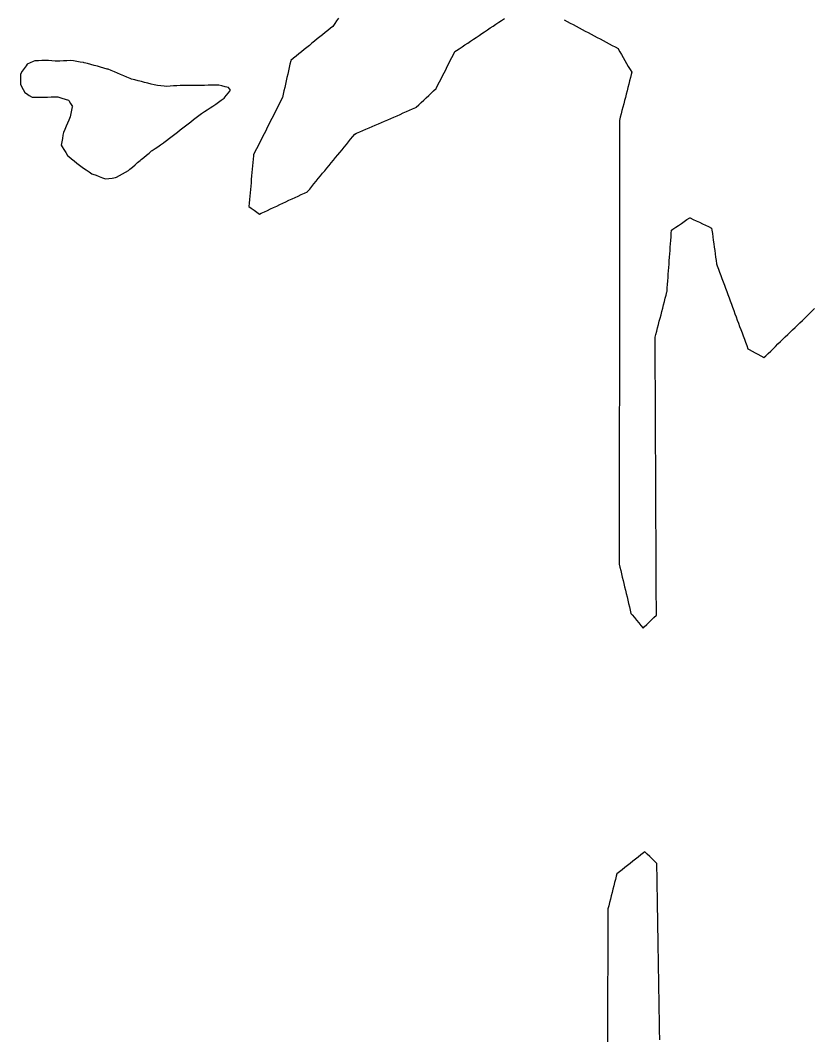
# Model space of a CAD drawing. Header units: millimetres. Extents: x 0 to 2762, y 6 to 2482.
# Drawn here: x 1188.2 to 1422, y 1838.9 to 2139.1 of the extents above; entities that cross this region are included whole.
import ezdxf

# ---------------------------------------------------------------- set-up
doc = ezdxf.new("R2010")
doc.units = ezdxf.units.MM
for name, color, linetype in [('ALL_ISLANDS', 7, 'Continuous'), ('OUTLINE_ISLAND_01', 7, 'Continuous'), ('OUTLINE_ISLAND_06', 7, 'Continuous')]:
    doc.layers.add(name, color=color, linetype=linetype)

msp = doc.modelspace()

# ---------------------------------------------------------------- linework, layer by layer
at = {"layer": 'ALL_ISLANDS'}
for points in [[(1282.0054, 2139.7942), (1281.4416, 2138.9682), (1280.8779, 2138.1423), (1280.3141, 2137.3164), (1279.6175, 2136.7534), (1278.8397, 2136.1248), (1278.062, 2135.4962), (1277.2842, 2134.8676), (1276.5065, 2134.2391), (1275.7287, 2133.6105), (1274.9509, 2132.9819), (1274.1732, 2132.3534), (1273.3954, 2131.7248), (1272.6177, 2131.0962), (1271.8399, 2130.4676), (1271.0622, 2129.8391), (1270.2844, 2129.2105), (1269.5067, 2128.5819), (1268.7289, 2127.9534), (1267.9512, 2127.3248), (1267.909, 2127.1388), (1267.6878, 2126.1635), (1267.4667, 2125.1883), (1267.2455, 2124.2131), (1267.0243, 2123.2378), (1266.8032, 2122.2626), (1266.582, 2121.2874), (1266.3608, 2120.3121), (1266.1397, 2119.3369), (1265.9185, 2118.3617), (1265.6973, 2117.3864), (1265.4761, 2116.4112), (1265.0298, 2115.5267), (1264.5793, 2114.6339), (1264.1288, 2113.7412), (1263.6783, 2112.8484), (1263.2278, 2111.9556), (1262.7773, 2111.0628), (1262.3268, 2110.1701), (1261.8762, 2109.2773), (1261.4257, 2108.3845), (1260.9752, 2107.4918), (1260.5247, 2106.599), (1260.0742, 2105.7062), (1259.6237, 2104.8134), (1259.1732, 2103.9207), (1258.7227, 2103.0279), (1258.2722, 2102.1351), (1257.8216, 2101.2424), (1257.3711, 2100.3496), (1256.9206, 2099.4568), (1256.9007, 2099.2321), (1256.8124, 2098.2361), (1256.7241, 2097.24), (1256.6358, 2096.2439), (1256.5475, 2095.2478), (1256.4592, 2094.2517), (1256.3709, 2093.2556), (1256.2826, 2092.2595), (1256.1943, 2091.2634), (1256.106, 2090.2673), (1256.0177, 2089.2712), (1255.9294, 2088.2751), (1255.8411, 2087.279), (1255.7528, 2086.2829), (1255.6645, 2085.2868), (1255.5762, 2084.2907), (1256.2788, 2083.7931), (1257.0948, 2083.215), (1257.9108, 2082.637), (1258.7268, 2082.0589), (1259.2285, 2082.2922), (1260.1353, 2082.7138), (1261.042, 2083.1355), (1261.9488, 2083.5571), (1262.8556, 2083.9787), (1263.7623, 2084.4003), (1264.6691, 2084.822), (1265.5759, 2085.2436), (1266.4826, 2085.6652), (1267.3894, 2086.0869), (1268.2962, 2086.5085), (1269.2029, 2086.9301), (1270.1097, 2087.3518), (1271.0165, 2087.7734), (1271.9232, 2088.195), (1272.83, 2088.6166), (1272.8526, 2088.6441), (1273.4885, 2089.4159), (1274.1244, 2090.1877), (1274.7602, 2090.9595), (1275.3961, 2091.7313), (1276.032, 2092.5031), (1276.6678, 2093.2749), (1277.3037, 2094.0467), (1277.9396, 2094.8185), (1278.5755, 2095.5903), (1279.2113, 2096.362), (1279.8472, 2097.1338), (1280.4831, 2097.9056), (1281.1189, 2098.6774), (1281.7548, 2099.4492), (1282.3907, 2100.221), (1283.0266, 2100.9928), (1283.6624, 2101.7646), (1284.2983, 2102.5364), (1284.9342, 2103.3082), (1285.57, 2104.08), (1286.2059, 2104.8518), (1286.8418, 2105.6236), (1287.3258, 2105.8341), (1288.2429, 2106.2328), (1289.16, 2106.6315), (1290.077, 2107.0303), (1290.9941, 2107.429), (1291.9112, 2107.8277), (1292.8282, 2108.2265), (1293.7453, 2108.6252), (1294.6624, 2109.0239), (1295.5794, 2109.4227), (1296.4965, 2109.8214), (1297.4136, 2110.2201), (1298.3306, 2110.6189), (1299.2477, 2111.0176), (1300.1648, 2111.4164), (1301.0818, 2111.8151), (1301.9989, 2112.2138), (1302.916, 2112.6126), (1303.833, 2113.0113), (1304.7501, 2113.41), (1304.9222, 2113.5718), (1305.6509, 2114.2566), (1306.3796, 2114.9414), (1307.1083, 2115.6263), (1307.837, 2116.3111), (1308.5656, 2116.996), (1309.2943, 2117.6808), (1310.023, 2118.3657), (1310.7517, 2119.0505), (1310.8461, 2119.2348), (1311.3021, 2120.1248), (1311.758, 2121.0149), (1312.2139, 2121.9049), (1312.6698, 2122.7949), (1313.1257, 2123.6849), (1313.5816, 2124.575), (1314.0375, 2125.465), (1314.4935, 2126.355), (1314.9494, 2127.245), (1315.4053, 2128.1351), (1315.8612, 2129.0251), (1316.3171, 2129.9151), (1316.7487, 2130.2029), (1317.5807, 2130.7576), (1318.4127, 2131.3124), (1319.2447, 2131.8672), (1320.0767, 2132.422), (1320.9087, 2132.9767), (1321.7407, 2133.5315), (1322.5727, 2134.0863), (1323.4047, 2134.6411), (1324.2367, 2135.1958), (1325.0687, 2135.7506), (1325.9007, 2136.3054), (1326.7327, 2136.8602), (1327.5647, 2137.4149), (1328.3967, 2137.9697), (1329.2287, 2138.5245), (1330.0607, 2139.0793), (1330.8927, 2139.634)], [(1348.5326, 2139.2584), (1349.4149, 2138.7878), (1350.2972, 2138.3172), (1351.1796, 2137.8466), (1352.0619, 2137.376), (1352.9443, 2136.9054), (1353.8266, 2136.4348), (1354.709, 2135.9642), (1355.5913, 2135.4936), (1356.4737, 2135.023), (1357.356, 2134.5524), (1358.2383, 2134.0818), (1359.1207, 2133.6112), (1360.003, 2133.1406), (1360.8854, 2132.67), (1361.7677, 2132.1994), (1362.6501, 2131.7288), (1363.5324, 2131.2581), (1364.4148, 2130.7875), (1364.4427, 2130.7386), (1364.9391, 2129.8705), (1365.4355, 2129.0024), (1365.9319, 2128.1343), (1366.4283, 2127.2662), (1366.9247, 2126.3981), (1367.4211, 2125.53), (1367.9175, 2124.6619), (1368.4139, 2123.7938), (1368.2633, 2123.201), (1368.0171, 2122.2318), (1367.7708, 2121.2626), (1367.5246, 2120.2934), (1367.2783, 2119.3242), (1367.0321, 2118.355), (1366.7858, 2117.3858), (1366.5396, 2116.4166), (1366.2933, 2115.4474), (1366.0471, 2114.4782), (1365.8008, 2113.509), (1365.5546, 2112.5397), (1365.3083, 2111.5705), (1365.0621, 2110.6013), (1364.8158, 2109.6321), (1364.8155, 2108.9259), (1364.8149, 2107.9259), (1364.8143, 2106.9259), (1364.8138, 2105.9259), (1364.8132, 2104.9259), (1364.8127, 2103.9259), (1364.8121, 2102.9259), (1364.8116, 2101.9259), (1364.811, 2100.9259), (1364.8105, 2099.9259), (1364.8099, 2098.9259), (1364.8094, 2097.9259), (1364.8088, 2096.9259), (1364.8083, 2095.9259), (1364.8077, 2094.9259), (1364.8072, 2093.9259), (1364.8066, 2092.9259), (1364.8061, 2091.9259), (1364.8055, 2090.9259), (1364.8049, 2089.9259), (1364.8044, 2088.9259), (1364.8038, 2087.9259), (1364.8033, 2086.9259), (1364.8027, 2085.9259), (1364.8022, 2084.9259), (1364.8016, 2083.9259), (1364.8011, 2082.9259), (1364.8005, 2081.9259), (1364.8, 2080.9259), (1364.7994, 2079.9259), (1364.7989, 2078.9259), (1364.7983, 2077.9259), (1364.7978, 2076.9259), (1364.7972, 2075.9259), (1364.7966, 2074.9259), (1364.7961, 2073.9259), (1364.7955, 2072.9259), (1364.795, 2071.9259), (1364.7944, 2070.9259), (1364.7939, 2069.9259), (1364.7933, 2068.9259), (1364.7928, 2067.9259), (1364.7922, 2066.9259), (1364.7917, 2065.9259), (1364.7911, 2064.9259), (1364.7906, 2063.9259), (1364.79, 2062.9259), (1364.7895, 2061.9259), (1364.7889, 2060.9259), (1364.7884, 2059.9259), (1364.7878, 2058.9259), (1364.7872, 2057.9259), (1364.7867, 2056.9259), (1364.7861, 2055.9259), (1364.7856, 2054.9259), (1364.785, 2053.9259), (1364.7845, 2052.9259), (1364.7839, 2051.9259), (1364.7834, 2050.9259), (1364.7828, 2049.9259), (1364.7823, 2048.9259), (1364.7817, 2047.9259), (1364.7812, 2046.9259), (1364.7806, 2045.9259), (1364.7801, 2044.9259), (1364.7795, 2043.9259), (1364.7789, 2042.9259), (1364.7784, 2041.9259), (1364.7778, 2040.9259), (1364.7773, 2039.9259), (1364.7767, 2038.9259), (1364.7762, 2037.9259), (1364.7756, 2036.9259), (1364.7751, 2035.9259), (1364.7745, 2034.9259), (1364.774, 2033.9259), (1364.7734, 2032.9259), (1364.7729, 2031.9259), (1364.7723, 2030.9259), (1364.7718, 2029.9259), (1364.7712, 2028.9259), (1364.7707, 2027.9259), (1364.7701, 2026.9259), (1364.7695, 2025.9259), (1364.769, 2024.9259), (1364.7684, 2023.9259), (1364.7679, 2022.9259), (1364.7673, 2021.9259), (1364.7668, 2020.9259), (1364.7662, 2019.9259), (1364.7657, 2018.9259), (1364.7651, 2017.9259), (1364.7646, 2016.9259), (1364.764, 2015.9259), (1364.7635, 2014.9259), (1364.7629, 2013.9259), (1364.7624, 2012.9259), (1364.7618, 2011.9259), (1364.7612, 2010.9259), (1364.7607, 2009.9259), (1364.7601, 2008.9259), (1364.7596, 2007.9259), (1364.759, 2006.9259), (1364.7585, 2005.9259), (1364.7579, 2004.9259), (1364.7574, 2003.9259), (1364.7568, 2002.9259), (1364.7563, 2001.9259), (1364.7557, 2000.9259), (1364.7552, 1999.9259), (1364.7546, 1998.9259), (1364.7541, 1997.9259), (1364.7535, 1996.9259), (1364.753, 1995.9259), (1364.7524, 1994.9259), (1364.7518, 1993.9259), (1364.7513, 1992.9259), (1364.7507, 1991.9259), (1364.7502, 1990.9259), (1364.7496, 1989.9259), (1364.7491, 1988.9259), (1364.7485, 1987.9259), (1364.748, 1986.9259), (1364.7474, 1985.9259), (1364.7469, 1984.9259), (1364.7463, 1983.9259), (1364.7458, 1982.9259), (1364.7452, 1981.9259), (1364.7447, 1980.9259), (1364.7441, 1979.9259), (1364.7435, 1978.9259), (1364.9535, 1978.0405), (1365.1843, 1977.0675), (1365.4151, 1976.0945), (1365.6459, 1975.1215), (1365.8767, 1974.1485), (1366.1074, 1973.1755), (1366.3382, 1972.2025), (1366.569, 1971.2295), (1366.7998, 1970.2565), (1367.0306, 1969.2835), (1367.2613, 1968.3105), (1367.4921, 1967.3375), (1367.7229, 1966.3645), (1367.9537, 1965.3915), (1368.1844, 1964.4185), (1368.5858, 1963.9378), (1369.2266, 1963.1701), (1369.8675, 1962.4025), (1370.5084, 1961.6349), (1371.1493, 1960.8672), (1371.7902, 1960.0996), (1372.1212, 1960.4238), (1372.8357, 1961.1234), (1373.5502, 1961.8231), (1374.2647, 1962.5227), (1374.9792, 1963.2223), (1375.6937, 1963.922), (1375.6901, 1964.7322), (1375.6856, 1965.7322), (1375.6811, 1966.7322), (1375.6766, 1967.7322), (1375.6721, 1968.7322), (1375.6676, 1969.7322), (1375.6631, 1970.7321), (1375.6586, 1971.7321), (1375.6541, 1972.7321), (1375.6496, 1973.7321), (1375.6452, 1974.7321), (1375.6407, 1975.7321), (1375.6362, 1976.7321), (1375.6317, 1977.7321), (1375.6272, 1978.7321), (1375.6227, 1979.7321), (1375.6182, 1980.732), (1375.6137, 1981.732), (1375.6092, 1982.732), (1375.6047, 1983.732), (1375.6002, 1984.732), (1375.5957, 1985.732), (1375.5912, 1986.732), (1375.5867, 1987.732), (1375.5822, 1988.732), (1375.5777, 1989.732), (1375.5732, 1990.7319), (1375.5687, 1991.7319), (1375.5642, 1992.7319), (1375.5598, 1993.7319), (1375.5553, 1994.7319), (1375.5508, 1995.7319), (1375.5463, 1996.7319), (1375.5418, 1997.7319), (1375.5373, 1998.7319), (1375.5328, 1999.7319), (1375.5283, 2000.7318), (1375.5238, 2001.7318), (1375.5193, 2002.7318), (1375.5148, 2003.7318), (1375.5103, 2004.7318), (1375.5058, 2005.7318), (1375.5013, 2006.7318), (1375.4968, 2007.7318), (1375.4923, 2008.7318), (1375.4878, 2009.7317), (1375.4833, 2010.7317), (1375.4788, 2011.7317), (1375.4744, 2012.7317), (1375.4699, 2013.7317), (1375.4654, 2014.7317), (1375.4609, 2015.7317), (1375.4564, 2016.7317), (1375.4519, 2017.7317), (1375.4474, 2018.7317), (1375.4429, 2019.7316), (1375.4384, 2020.7316), (1375.4339, 2021.7316), (1375.4294, 2022.7316), (1375.4249, 2023.7316), (1375.4204, 2024.7316), (1375.4159, 2025.7316), (1375.4114, 2026.7316), (1375.4069, 2027.7316), (1375.4024, 2028.7316), (1375.3979, 2029.7315), (1375.3934, 2030.7315), (1375.389, 2031.7315), (1375.3845, 2032.7315), (1375.38, 2033.7315), (1375.3755, 2034.7315), (1375.371, 2035.7315), (1375.3665, 2036.7315), (1375.362, 2037.7315), (1375.3575, 2038.7315), (1375.353, 2039.7314), (1375.3485, 2040.7314), (1375.344, 2041.7314), (1375.3395, 2042.7314), (1375.335, 2043.7314), (1375.3305, 2044.7314), (1375.326, 2045.7314), (1375.5461, 2046.5793), (1375.7974, 2047.5472), (1376.0486, 2048.5151), (1376.2999, 2049.483), (1376.5511, 2050.451), (1376.8024, 2051.4189), (1377.0536, 2052.3868), (1377.3049, 2053.3547), (1377.5561, 2054.3226), (1377.8074, 2055.2906), (1378.0586, 2056.2585), (1378.3099, 2057.2264), (1378.5611, 2058.1943), (1378.8124, 2059.1622), (1378.8251, 2059.3327), (1378.8992, 2060.3299), (1378.9734, 2061.3272), (1379.0476, 2062.3244), (1379.1218, 2063.3217), (1379.196, 2064.3189), (1379.2702, 2065.3161), (1379.3443, 2066.3134), (1379.4185, 2067.3106), (1379.4927, 2068.3079), (1379.5669, 2069.3051), (1379.6411, 2070.3024), (1379.7153, 2071.2996), (1379.7894, 2072.2969), (1379.8636, 2073.2941), (1379.9378, 2074.2913), (1380.012, 2075.2886), (1380.0862, 2076.2858), (1380.1604, 2077.2831), (1380.5826, 2077.5734), (1381.4067, 2078.1398), (1382.2308, 2078.7063), (1383.0549, 2079.2728), (1383.8789, 2079.8393), (1384.703, 2080.4058), (1385.5271, 2080.9723), (1385.6452, 2080.9163), (1386.549, 2080.4883), (1387.4528, 2080.0603), (1388.3565, 2079.6323), (1389.2603, 2079.2042), (1390.1641, 2078.7762), (1391.0678, 2078.3482), (1391.9716, 2077.9202), (1392.0596, 2077.2787), (1392.1954, 2076.288), (1392.3312, 2075.2972), (1392.467, 2074.3065), (1392.6028, 2073.3158), (1392.7387, 2072.325), (1392.8745, 2071.3343), (1393.0103, 2070.3436), (1393.1461, 2069.3528), (1393.282, 2068.3621), (1393.4178, 2067.3714), (1393.6415, 2066.7668), (1393.9886, 2065.8289), (1394.3357, 2064.8911), (1394.6828, 2063.9532), (1395.0298, 2063.0154), (1395.3769, 2062.0776), (1395.724, 2061.1397), (1396.0711, 2060.2019), (1396.4181, 2059.2641), (1396.7652, 2058.3262), (1397.1123, 2057.3884), (1397.4594, 2056.4506), (1397.8064, 2055.5127), (1398.1535, 2054.5749), (1398.5006, 2053.637), (1398.8477, 2052.6992), (1399.1947, 2051.7614), (1399.5418, 2050.8235), (1399.8889, 2049.8857), (1400.236, 2048.9479), (1400.5831, 2048.01), (1400.9301, 2047.0722), (1401.2772, 2046.1343), (1401.6243, 2045.1965), (1401.9714, 2044.2587), (1402.3184, 2043.3208), (1402.6655, 2042.383), (1403.0184, 2042.1859), (1403.8914, 2041.6983), (1404.7644, 2041.2106), (1405.6375, 2040.723), (1406.5105, 2040.2353), (1407.3835, 2039.7477), (1407.9443, 2040.2902), (1408.663, 2040.9855), (1409.3817, 2041.6809), (1410.1004, 2042.3762), (1410.819, 2043.0716), (1411.5377, 2043.7669), (1412.2564, 2044.4622), (1412.9751, 2045.1576), (1413.6938, 2045.8529), (1414.4125, 2046.5482), (1415.1311, 2047.2436), (1415.8498, 2047.9389), (1416.5685, 2048.6343), (1417.2872, 2049.3296), (1418.0059, 2050.0249), (1418.7246, 2050.7203), (1419.4432, 2051.4156), (1420.1619, 2052.1109), (1420.8806, 2052.8063), (1421.5993, 2053.5016), (1422.318, 2054.197)], [(1376.6812, 1838.7632), (1376.6648, 1839.7631), (1376.6484, 1840.763), (1376.6321, 1841.7628), (1376.6157, 1842.7627), (1376.5994, 1843.7626), (1376.583, 1844.7624), (1376.5666, 1845.7623), (1376.5503, 1846.7622), (1376.5339, 1847.762), (1376.5175, 1848.7619), (1376.5012, 1849.7618), (1376.4848, 1850.7616), (1376.4685, 1851.7615), (1376.4521, 1852.7614), (1376.4357, 1853.7612), (1376.4194, 1854.7611), (1376.403, 1855.761), (1376.3867, 1856.7608), (1376.3703, 1857.7607), (1376.3539, 1858.7606), (1376.3376, 1859.7604), (1376.3212, 1860.7603), (1376.3048, 1861.7601), (1376.2885, 1862.76), (1376.2721, 1863.7599), (1376.2558, 1864.7597), (1376.2394, 1865.7596), (1376.223, 1866.7595), (1376.2067, 1867.7593), (1376.1903, 1868.7592), (1376.174, 1869.7591), (1376.1576, 1870.7589), (1376.1412, 1871.7588), (1376.1249, 1872.7587), (1376.1085, 1873.7585), (1376.0921, 1874.7584), (1376.0758, 1875.7583), (1376.0594, 1876.7581), (1376.0431, 1877.758), (1376.0267, 1878.7579), (1376.0103, 1879.7577), (1375.994, 1880.7576), (1375.9776, 1881.7575), (1375.9613, 1882.7573), (1375.9449, 1883.7572), (1375.9285, 1884.7571), (1375.9122, 1885.7569), (1375.8958, 1886.7568), (1375.8795, 1887.7567), (1375.8631, 1888.7565), (1375.8467, 1889.7564), (1375.8304, 1890.7563), (1375.1596, 1891.4088), (1374.4429, 1892.1062), (1373.7261, 1892.8035), (1373.0094, 1893.5008), (1372.2926, 1894.1981), (1371.8649, 1893.8614), (1371.0792, 1893.2428), (1370.2935, 1892.6242), (1369.5078, 1892.0056), (1368.7221, 1891.387), (1367.9364, 1890.7684), (1367.1506, 1890.1498), (1366.3649, 1889.5312), (1365.5792, 1888.9126), (1364.7935, 1888.294), (1364.0078, 1887.6754), (1363.8488, 1887.0414), (1363.6056, 1886.0714), (1363.3623, 1885.1015), (1363.1191, 1884.1315), (1362.8758, 1883.1615), (1362.6326, 1882.1916), (1362.3894, 1881.2216), (1362.1461, 1880.2516), (1361.9029, 1879.2817), (1361.6596, 1878.3117), (1361.4164, 1877.3418), (1361.4156, 1877.165), (1361.4113, 1876.165), (1361.407, 1875.165), (1361.4027, 1874.165), (1361.3984, 1873.165), (1361.3941, 1872.165), (1361.3899, 1871.165), (1361.3856, 1870.165), (1361.3813, 1869.165), (1361.377, 1868.165), (1361.3727, 1867.1651), (1361.3684, 1866.1651), (1361.3641, 1865.1651), (1361.3598, 1864.1651), (1361.3555, 1863.1651), (1361.3512, 1862.1651), (1361.3469, 1861.1651), (1361.3426, 1860.1651), (1361.3384, 1859.1651), (1361.3341, 1858.1651), (1361.3298, 1857.1651), (1361.3255, 1856.1652), (1361.3212, 1855.1652), (1361.3169, 1854.1652), (1361.3126, 1853.1652), (1361.3083, 1852.1652), (1361.304, 1851.1652), (1361.2997, 1850.1652), (1361.2954, 1849.1652), (1361.2911, 1848.1652), (1361.2868, 1847.1652), (1361.2826, 1846.1652), (1361.2783, 1845.1653), (1361.274, 1844.1653), (1361.2697, 1843.1653), (1361.2654, 1842.1653), (1361.2611, 1841.1653), (1361.2568, 1840.1653), (1361.2525, 1839.1653), (1361.2482, 1838.1653)]]:
    msp.add_lwpolyline(points, dxfattribs=at)
msp.add_lwpolyline([(1188.2086, 2123.2889), (1188.2086, 2122.2889), (1188.2086, 2121.2889), (1188.2086, 2120.2889), (1188.5845, 2119.5731), (1189.0494, 2118.6877), (1189.5143, 2117.8024), (1189.989, 2117.5113), (1190.8415, 2116.9886), (1191.694, 2116.4659), (1192.2506, 2116.4729), (1193.2505, 2116.4855), (1194.2504, 2116.4981), (1195.2503, 2116.5107), (1196.2503, 2116.5233), (1197.2502, 2116.5359), (1198.2501, 2116.5485), (1199.25, 2116.5611), (1199.5217, 2116.48), (1200.4799, 2116.1939), (1201.4381, 2115.9078), (1202.3963, 2115.6217), (1202.5046, 2115.4473), (1203.0321, 2114.5977), (1203.5596, 2113.7482), (1203.5227, 2113.5826), (1203.3052, 2112.6065), (1203.0877, 2111.6305), (1202.8703, 2110.6544), (1202.8682, 2110.6496), (1202.4756, 2109.73), (1202.0829, 2108.8103), (1201.6902, 2107.8906), (1201.2976, 2106.9709), (1200.9049, 2106.0512), (1200.7664, 2105.3154), (1200.5815, 2104.3326), (1200.3965, 2103.3499), (1200.2116, 2102.3671), (1200.5161, 2101.8706), (1201.039, 2101.0182), (1201.5619, 2100.1658), (1202.0848, 2099.3134), (1202.5126, 2098.9611), (1203.2845, 2098.3254), (1204.0564, 2097.6896), (1204.8283, 2097.0539), (1205.6002, 2096.4181), (1205.9865, 2096.1597), (1206.8178, 2095.6039), (1207.649, 2095.048), (1208.4803, 2094.4921), (1209.3116, 2093.9362), (1209.611, 2093.8225), (1210.5459, 2093.4676), (1211.4808, 2093.1127), (1212.4157, 2092.7578), (1213.3506, 2092.4029), (1214.2852, 2092.5291), (1215.2762, 2092.663), (1216.2672, 2092.7968), (1216.5571, 2092.9541), (1217.4362, 2093.4309), (1218.3152, 2093.9077), (1219.1942, 2094.3844), (1220.0732, 2094.8612), (1220.4972, 2095.2297), (1221.252, 2095.8856), (1222.0068, 2096.5416), (1222.7616, 2097.1976), (1223.5164, 2097.8535), (1223.8091, 2098.0925), (1224.5837, 2098.725), (1225.3583, 2099.3575), (1226.1329, 2099.9899), (1226.9075, 2100.6224), (1227.0871, 2100.746), (1227.9107, 2101.3132), (1228.7343, 2101.8803), (1229.5579, 2102.4475), (1230.3815, 2103.0146), (1230.5396, 2103.1368), (1231.331, 2103.7482), (1232.1223, 2104.3595), (1232.9137, 2104.9709), (1233.705, 2105.5823), (1234.4964, 2106.1936), (1235.2877, 2106.805), (1236.0791, 2107.4164), (1236.8704, 2108.0277), (1237.6618, 2108.6391), (1238.4531, 2109.2505), (1239.2445, 2109.8618), (1240.0358, 2110.4732), (1240.8272, 2111.0846), (1241.6185, 2111.6959), (1242.4564, 2112.2323), (1243.2987, 2112.7714), (1244.1409, 2113.3105), (1244.9831, 2113.8496), (1244.9866, 2113.8521), (1245.7994, 2114.4347), (1246.6122, 2115.0173), (1247.425, 2115.5998), (1248.2378, 2116.1824), (1248.2668, 2116.2181), (1248.8971, 2116.9944), (1249.5274, 2117.7708), (1250.1577, 2118.5471), (1249.5932, 2119.3117), (1249.5705, 2119.3174), (1248.601, 2119.5626), (1247.6315, 2119.8077), (1246.6621, 2120.0529), (1246.5288, 2120.0496), (1245.5291, 2120.0251), (1244.5294, 2120.0007), (1243.5297, 2119.9762), (1242.53, 2119.9517), (1242.4378, 2119.9515), (1241.4378, 2119.9487), (1240.4378, 2119.9459), (1239.4378, 2119.9431), (1238.4378, 2119.9403), (1237.4378, 2119.9375), (1236.4378, 2119.9347), (1235.4378, 2119.9319), (1235.3082, 2119.922), (1234.3111, 2119.8452), (1233.3141, 2119.7685), (1232.317, 2119.6917), (1231.32, 2119.615), (1230.6059, 2119.7055), (1229.6139, 2119.8312), (1228.6218, 2119.9569), (1227.6297, 2120.0826), (1226.7755, 2120.3044), (1225.8076, 2120.5558), (1224.8397, 2120.8072), (1223.8719, 2121.0586), (1222.904, 2121.3099), (1221.9361, 2121.5613), (1220.9682, 2121.8127), (1220.5313, 2121.995), (1219.6084, 2122.38), (1218.6855, 2122.765), (1217.7626, 2123.1501), (1216.8397, 2123.5351), (1215.9168, 2123.9202), (1214.9939, 2124.3052), (1214.071, 2124.6902), (1213.8037, 2124.7638), (1212.8396, 2125.0292), (1211.8755, 2125.2947), (1210.9113, 2125.5601), (1209.9472, 2125.8255), (1208.9831, 2126.091), (1208.019, 2126.3564), (1207.0548, 2126.6218), (1206.7903, 2126.6655), (1205.8036, 2126.8282), (1204.817, 2126.991), (1203.8303, 2127.1538), (1202.8436, 2127.3165), (1201.8699, 2127.2253), (1200.8743, 2127.1321), (1199.8786, 2127.0388), (1199.4661, 2127.0649), (1198.4681, 2127.128), (1197.4701, 2127.1911), (1196.4721, 2127.2543), (1195.4741, 2127.3174), (1194.5182, 2127.2709), (1193.5193, 2127.2224), (1192.5205, 2127.1739), (1192.014, 2126.9573), (1191.0946, 2126.564), (1190.1751, 2126.1708), (1189.8903, 2125.7534), (1189.3267, 2124.9274), (1188.763, 2124.1014)], close=True, dxfattribs=at)
at = {"layer": 'OUTLINE_ISLAND_01'}
for points in [[(1282.0054, 2139.7942), (1281.4416, 2138.9682), (1280.8779, 2138.1423), (1280.3141, 2137.3164), (1279.6175, 2136.7534), (1278.8397, 2136.1248), (1278.062, 2135.4962), (1277.2842, 2134.8676), (1276.5065, 2134.2391), (1275.7287, 2133.6105), (1274.9509, 2132.9819), (1274.1732, 2132.3534), (1273.3954, 2131.7248), (1272.6177, 2131.0962), (1271.8399, 2130.4676), (1271.0622, 2129.8391), (1270.2844, 2129.2105), (1269.5067, 2128.5819), (1268.7289, 2127.9534), (1267.9512, 2127.3248), (1267.909, 2127.1388), (1267.6878, 2126.1635), (1267.4667, 2125.1883), (1267.2455, 2124.2131), (1267.0243, 2123.2378), (1266.8032, 2122.2626), (1266.582, 2121.2874), (1266.3608, 2120.3121), (1266.1397, 2119.3369), (1265.9185, 2118.3617), (1265.6973, 2117.3864), (1265.4761, 2116.4112), (1265.0298, 2115.5267), (1264.5793, 2114.6339), (1264.1288, 2113.7412), (1263.6783, 2112.8484), (1263.2278, 2111.9556), (1262.7773, 2111.0628), (1262.3268, 2110.1701), (1261.8762, 2109.2773), (1261.4257, 2108.3845), (1260.9752, 2107.4918), (1260.5247, 2106.599), (1260.0742, 2105.7062), (1259.6237, 2104.8134), (1259.1732, 2103.9207), (1258.7227, 2103.0279), (1258.2722, 2102.1351), (1257.8216, 2101.2424), (1257.3711, 2100.3496), (1256.9206, 2099.4568), (1256.9007, 2099.2321), (1256.8124, 2098.2361), (1256.7241, 2097.24), (1256.6358, 2096.2439), (1256.5475, 2095.2478), (1256.4592, 2094.2517), (1256.3709, 2093.2556), (1256.2826, 2092.2595), (1256.1943, 2091.2634), (1256.106, 2090.2673), (1256.0177, 2089.2712), (1255.9294, 2088.2751), (1255.8411, 2087.279), (1255.7528, 2086.2829), (1255.6645, 2085.2868), (1255.5762, 2084.2907), (1256.2788, 2083.7931), (1257.0948, 2083.215), (1257.9108, 2082.637), (1258.7268, 2082.0589), (1259.2285, 2082.2922), (1260.1353, 2082.7138), (1261.042, 2083.1355), (1261.9488, 2083.5571), (1262.8556, 2083.9787), (1263.7623, 2084.4003), (1264.6691, 2084.822), (1265.5759, 2085.2436), (1266.4826, 2085.6652), (1267.3894, 2086.0869), (1268.2962, 2086.5085), (1269.2029, 2086.9301), (1270.1097, 2087.3518), (1271.0165, 2087.7734), (1271.9232, 2088.195), (1272.83, 2088.6166), (1272.8526, 2088.6441), (1273.4885, 2089.4159), (1274.1244, 2090.1877), (1274.7602, 2090.9595), (1275.3961, 2091.7313), (1276.032, 2092.5031), (1276.6678, 2093.2749), (1277.3037, 2094.0467), (1277.9396, 2094.8185), (1278.5755, 2095.5903), (1279.2113, 2096.362), (1279.8472, 2097.1338), (1280.4831, 2097.9056), (1281.1189, 2098.6774), (1281.7548, 2099.4492), (1282.3907, 2100.221), (1283.0266, 2100.9928), (1283.6624, 2101.7646), (1284.2983, 2102.5364), (1284.9342, 2103.3082), (1285.57, 2104.08), (1286.2059, 2104.8518), (1286.8418, 2105.6236), (1287.3258, 2105.8341), (1288.2429, 2106.2328), (1289.16, 2106.6315), (1290.077, 2107.0303), (1290.9941, 2107.429), (1291.9112, 2107.8277), (1292.8282, 2108.2265), (1293.7453, 2108.6252), (1294.6624, 2109.0239), (1295.5794, 2109.4227), (1296.4965, 2109.8214), (1297.4136, 2110.2201), (1298.3306, 2110.6189), (1299.2477, 2111.0176), (1300.1648, 2111.4164), (1301.0818, 2111.8151), (1301.9989, 2112.2138), (1302.916, 2112.6126), (1303.833, 2113.0113), (1304.7501, 2113.41), (1304.9222, 2113.5718), (1305.6509, 2114.2566), (1306.3796, 2114.9414), (1307.1083, 2115.6263), (1307.837, 2116.3111), (1308.5656, 2116.996), (1309.2943, 2117.6808), (1310.023, 2118.3657), (1310.7517, 2119.0505), (1310.8461, 2119.2348), (1311.3021, 2120.1248), (1311.758, 2121.0149), (1312.2139, 2121.9049), (1312.6698, 2122.7949), (1313.1257, 2123.6849), (1313.5816, 2124.575), (1314.0375, 2125.465), (1314.4935, 2126.355), (1314.9494, 2127.245), (1315.4053, 2128.1351), (1315.8612, 2129.0251), (1316.3171, 2129.9151), (1316.7487, 2130.2029), (1317.5807, 2130.7576), (1318.4127, 2131.3124), (1319.2447, 2131.8672), (1320.0767, 2132.422), (1320.9087, 2132.9767), (1321.7407, 2133.5315), (1322.5727, 2134.0863), (1323.4047, 2134.6411), (1324.2367, 2135.1958), (1325.0687, 2135.7506), (1325.9007, 2136.3054), (1326.7327, 2136.8602), (1327.5647, 2137.4149), (1328.3967, 2137.9697), (1329.2287, 2138.5245), (1330.0607, 2139.0793), (1330.8927, 2139.634)], [(1348.5326, 2139.2584), (1349.4149, 2138.7878), (1350.2972, 2138.3172), (1351.1796, 2137.8466), (1352.0619, 2137.376), (1352.9443, 2136.9054), (1353.8266, 2136.4348), (1354.709, 2135.9642), (1355.5913, 2135.4936), (1356.4737, 2135.023), (1357.356, 2134.5524), (1358.2383, 2134.0818), (1359.1207, 2133.6112), (1360.003, 2133.1406), (1360.8854, 2132.67), (1361.7677, 2132.1994), (1362.6501, 2131.7288), (1363.5324, 2131.2581), (1364.4148, 2130.7875), (1364.4427, 2130.7386), (1364.9391, 2129.8705), (1365.4355, 2129.0024), (1365.9319, 2128.1343), (1366.4283, 2127.2662), (1366.9247, 2126.3981), (1367.4211, 2125.53), (1367.9175, 2124.6619), (1368.4139, 2123.7938), (1368.2633, 2123.201), (1368.0171, 2122.2318), (1367.7708, 2121.2626), (1367.5246, 2120.2934), (1367.2783, 2119.3242), (1367.0321, 2118.355), (1366.7858, 2117.3858), (1366.5396, 2116.4166), (1366.2933, 2115.4474), (1366.0471, 2114.4782), (1365.8008, 2113.509), (1365.5546, 2112.5397), (1365.3083, 2111.5705), (1365.0621, 2110.6013), (1364.8158, 2109.6321), (1364.8155, 2108.9259), (1364.8149, 2107.9259), (1364.8143, 2106.9259), (1364.8138, 2105.9259), (1364.8132, 2104.9259), (1364.8127, 2103.9259), (1364.8121, 2102.9259), (1364.8116, 2101.9259), (1364.811, 2100.9259), (1364.8105, 2099.9259), (1364.8099, 2098.9259), (1364.8094, 2097.9259), (1364.8088, 2096.9259), (1364.8083, 2095.9259), (1364.8077, 2094.9259), (1364.8072, 2093.9259), (1364.8066, 2092.9259), (1364.8061, 2091.9259), (1364.8055, 2090.9259), (1364.8049, 2089.9259), (1364.8044, 2088.9259), (1364.8038, 2087.9259), (1364.8033, 2086.9259), (1364.8027, 2085.9259), (1364.8022, 2084.9259), (1364.8016, 2083.9259), (1364.8011, 2082.9259), (1364.8005, 2081.9259), (1364.8, 2080.9259), (1364.7994, 2079.9259), (1364.7989, 2078.9259), (1364.7983, 2077.9259), (1364.7978, 2076.9259), (1364.7972, 2075.9259), (1364.7966, 2074.9259), (1364.7961, 2073.9259), (1364.7955, 2072.9259), (1364.795, 2071.9259), (1364.7944, 2070.9259), (1364.7939, 2069.9259), (1364.7933, 2068.9259), (1364.7928, 2067.9259), (1364.7922, 2066.9259), (1364.7917, 2065.9259), (1364.7911, 2064.9259), (1364.7906, 2063.9259), (1364.79, 2062.9259), (1364.7895, 2061.9259), (1364.7889, 2060.9259), (1364.7884, 2059.9259), (1364.7878, 2058.9259), (1364.7872, 2057.9259), (1364.7867, 2056.9259), (1364.7861, 2055.9259), (1364.7856, 2054.9259), (1364.785, 2053.9259), (1364.7845, 2052.9259), (1364.7839, 2051.9259), (1364.7834, 2050.9259), (1364.7828, 2049.9259), (1364.7823, 2048.9259), (1364.7817, 2047.9259), (1364.7812, 2046.9259), (1364.7806, 2045.9259), (1364.7801, 2044.9259), (1364.7795, 2043.9259), (1364.7789, 2042.9259), (1364.7784, 2041.9259), (1364.7778, 2040.9259), (1364.7773, 2039.9259), (1364.7767, 2038.9259), (1364.7762, 2037.9259), (1364.7756, 2036.9259), (1364.7751, 2035.9259), (1364.7745, 2034.9259), (1364.774, 2033.9259), (1364.7734, 2032.9259), (1364.7729, 2031.9259), (1364.7723, 2030.9259), (1364.7718, 2029.9259), (1364.7712, 2028.9259), (1364.7707, 2027.9259), (1364.7701, 2026.9259), (1364.7695, 2025.9259), (1364.769, 2024.9259), (1364.7684, 2023.9259), (1364.7679, 2022.9259), (1364.7673, 2021.9259), (1364.7668, 2020.9259), (1364.7662, 2019.9259), (1364.7657, 2018.9259), (1364.7651, 2017.9259), (1364.7646, 2016.9259), (1364.764, 2015.9259), (1364.7635, 2014.9259), (1364.7629, 2013.9259), (1364.7624, 2012.9259), (1364.7618, 2011.9259), (1364.7612, 2010.9259), (1364.7607, 2009.9259), (1364.7601, 2008.9259), (1364.7596, 2007.9259), (1364.759, 2006.9259), (1364.7585, 2005.9259), (1364.7579, 2004.9259), (1364.7574, 2003.9259), (1364.7568, 2002.9259), (1364.7563, 2001.9259), (1364.7557, 2000.9259), (1364.7552, 1999.9259), (1364.7546, 1998.9259), (1364.7541, 1997.9259), (1364.7535, 1996.9259), (1364.753, 1995.9259), (1364.7524, 1994.9259), (1364.7518, 1993.9259), (1364.7513, 1992.9259), (1364.7507, 1991.9259), (1364.7502, 1990.9259), (1364.7496, 1989.9259), (1364.7491, 1988.9259), (1364.7485, 1987.9259), (1364.748, 1986.9259), (1364.7474, 1985.9259), (1364.7469, 1984.9259), (1364.7463, 1983.9259), (1364.7458, 1982.9259), (1364.7452, 1981.9259), (1364.7447, 1980.9259), (1364.7441, 1979.9259), (1364.7435, 1978.9259), (1364.9535, 1978.0405), (1365.1843, 1977.0675), (1365.4151, 1976.0945), (1365.6459, 1975.1215), (1365.8767, 1974.1485), (1366.1074, 1973.1755), (1366.3382, 1972.2025), (1366.569, 1971.2295), (1366.7998, 1970.2565), (1367.0306, 1969.2835), (1367.2613, 1968.3105), (1367.4921, 1967.3375), (1367.7229, 1966.3645), (1367.9537, 1965.3915), (1368.1844, 1964.4185), (1368.5858, 1963.9378), (1369.2266, 1963.1701), (1369.8675, 1962.4025), (1370.5084, 1961.6349), (1371.1493, 1960.8672), (1371.7902, 1960.0996), (1372.1212, 1960.4238), (1372.8357, 1961.1234), (1373.5502, 1961.8231), (1374.2647, 1962.5227), (1374.9792, 1963.2223), (1375.6937, 1963.922), (1375.6901, 1964.7322), (1375.6856, 1965.7322), (1375.6811, 1966.7322), (1375.6766, 1967.7322), (1375.6721, 1968.7322), (1375.6676, 1969.7322), (1375.6631, 1970.7321), (1375.6586, 1971.7321), (1375.6541, 1972.7321), (1375.6496, 1973.7321), (1375.6452, 1974.7321), (1375.6407, 1975.7321), (1375.6362, 1976.7321), (1375.6317, 1977.7321), (1375.6272, 1978.7321), (1375.6227, 1979.7321), (1375.6182, 1980.732), (1375.6137, 1981.732), (1375.6092, 1982.732), (1375.6047, 1983.732), (1375.6002, 1984.732), (1375.5957, 1985.732), (1375.5912, 1986.732), (1375.5867, 1987.732), (1375.5822, 1988.732), (1375.5777, 1989.732), (1375.5732, 1990.7319), (1375.5687, 1991.7319), (1375.5642, 1992.7319), (1375.5598, 1993.7319), (1375.5553, 1994.7319), (1375.5508, 1995.7319), (1375.5463, 1996.7319), (1375.5418, 1997.7319), (1375.5373, 1998.7319), (1375.5328, 1999.7319), (1375.5283, 2000.7318), (1375.5238, 2001.7318), (1375.5193, 2002.7318), (1375.5148, 2003.7318), (1375.5103, 2004.7318), (1375.5058, 2005.7318), (1375.5013, 2006.7318), (1375.4968, 2007.7318), (1375.4923, 2008.7318), (1375.4878, 2009.7317), (1375.4833, 2010.7317), (1375.4788, 2011.7317), (1375.4744, 2012.7317), (1375.4699, 2013.7317), (1375.4654, 2014.7317), (1375.4609, 2015.7317), (1375.4564, 2016.7317), (1375.4519, 2017.7317), (1375.4474, 2018.7317), (1375.4429, 2019.7316), (1375.4384, 2020.7316), (1375.4339, 2021.7316), (1375.4294, 2022.7316), (1375.4249, 2023.7316), (1375.4204, 2024.7316), (1375.4159, 2025.7316), (1375.4114, 2026.7316), (1375.4069, 2027.7316), (1375.4024, 2028.7316), (1375.3979, 2029.7315), (1375.3934, 2030.7315), (1375.389, 2031.7315), (1375.3845, 2032.7315), (1375.38, 2033.7315), (1375.3755, 2034.7315), (1375.371, 2035.7315), (1375.3665, 2036.7315), (1375.362, 2037.7315), (1375.3575, 2038.7315), (1375.353, 2039.7314), (1375.3485, 2040.7314), (1375.344, 2041.7314), (1375.3395, 2042.7314), (1375.335, 2043.7314), (1375.3305, 2044.7314), (1375.326, 2045.7314), (1375.5461, 2046.5793), (1375.7974, 2047.5472), (1376.0486, 2048.5151), (1376.2999, 2049.483), (1376.5511, 2050.451), (1376.8024, 2051.4189), (1377.0536, 2052.3868), (1377.3049, 2053.3547), (1377.5561, 2054.3226), (1377.8074, 2055.2906), (1378.0586, 2056.2585), (1378.3099, 2057.2264), (1378.5611, 2058.1943), (1378.8124, 2059.1622), (1378.8251, 2059.3327), (1378.8992, 2060.3299), (1378.9734, 2061.3272), (1379.0476, 2062.3244), (1379.1218, 2063.3217), (1379.196, 2064.3189), (1379.2702, 2065.3161), (1379.3443, 2066.3134), (1379.4185, 2067.3106), (1379.4927, 2068.3079), (1379.5669, 2069.3051), (1379.6411, 2070.3024), (1379.7153, 2071.2996), (1379.7894, 2072.2969), (1379.8636, 2073.2941), (1379.9378, 2074.2913), (1380.012, 2075.2886), (1380.0862, 2076.2858), (1380.1604, 2077.2831), (1380.5826, 2077.5734), (1381.4067, 2078.1398), (1382.2308, 2078.7063), (1383.0549, 2079.2728), (1383.8789, 2079.8393), (1384.703, 2080.4058), (1385.5271, 2080.9723), (1385.6452, 2080.9163), (1386.549, 2080.4883), (1387.4528, 2080.0603), (1388.3565, 2079.6323), (1389.2603, 2079.2042), (1390.1641, 2078.7762), (1391.0678, 2078.3482), (1391.9716, 2077.9202), (1392.0596, 2077.2787), (1392.1954, 2076.288), (1392.3312, 2075.2972), (1392.467, 2074.3065), (1392.6028, 2073.3158), (1392.7387, 2072.325), (1392.8745, 2071.3343), (1393.0103, 2070.3436), (1393.1461, 2069.3528), (1393.282, 2068.3621), (1393.4178, 2067.3714), (1393.6415, 2066.7668), (1393.9886, 2065.8289), (1394.3357, 2064.8911), (1394.6828, 2063.9532), (1395.0298, 2063.0154), (1395.3769, 2062.0776), (1395.724, 2061.1397), (1396.0711, 2060.2019), (1396.4181, 2059.2641), (1396.7652, 2058.3262), (1397.1123, 2057.3884), (1397.4594, 2056.4506), (1397.8064, 2055.5127), (1398.1535, 2054.5749), (1398.5006, 2053.637), (1398.8477, 2052.6992), (1399.1947, 2051.7614), (1399.5418, 2050.8235), (1399.8889, 2049.8857), (1400.236, 2048.9479), (1400.5831, 2048.01), (1400.9301, 2047.0722), (1401.2772, 2046.1343), (1401.6243, 2045.1965), (1401.9714, 2044.2587), (1402.3184, 2043.3208), (1402.6655, 2042.383), (1403.0184, 2042.1859), (1403.8914, 2041.6983), (1404.7644, 2041.2106), (1405.6375, 2040.723), (1406.5105, 2040.2353), (1407.3835, 2039.7477), (1407.9443, 2040.2902), (1408.663, 2040.9855), (1409.3817, 2041.6809), (1410.1004, 2042.3762), (1410.819, 2043.0716), (1411.5377, 2043.7669), (1412.2564, 2044.4622), (1412.9751, 2045.1576), (1413.6938, 2045.8529), (1414.4125, 2046.5482), (1415.1311, 2047.2436), (1415.8498, 2047.9389), (1416.5685, 2048.6343), (1417.2872, 2049.3296), (1418.0059, 2050.0249), (1418.7246, 2050.7203), (1419.4432, 2051.4156), (1420.1619, 2052.1109), (1420.8806, 2052.8063), (1421.5993, 2053.5016), (1422.318, 2054.197)], [(1376.6812, 1838.7632), (1376.6648, 1839.7631), (1376.6484, 1840.763), (1376.6321, 1841.7628), (1376.6157, 1842.7627), (1376.5994, 1843.7626), (1376.583, 1844.7624), (1376.5666, 1845.7623), (1376.5503, 1846.7622), (1376.5339, 1847.762), (1376.5175, 1848.7619), (1376.5012, 1849.7618), (1376.4848, 1850.7616), (1376.4685, 1851.7615), (1376.4521, 1852.7614), (1376.4357, 1853.7612), (1376.4194, 1854.7611), (1376.403, 1855.761), (1376.3867, 1856.7608), (1376.3703, 1857.7607), (1376.3539, 1858.7606), (1376.3376, 1859.7604), (1376.3212, 1860.7603), (1376.3048, 1861.7601), (1376.2885, 1862.76), (1376.2721, 1863.7599), (1376.2558, 1864.7597), (1376.2394, 1865.7596), (1376.223, 1866.7595), (1376.2067, 1867.7593), (1376.1903, 1868.7592), (1376.174, 1869.7591), (1376.1576, 1870.7589), (1376.1412, 1871.7588), (1376.1249, 1872.7587), (1376.1085, 1873.7585), (1376.0921, 1874.7584), (1376.0758, 1875.7583), (1376.0594, 1876.7581), (1376.0431, 1877.758), (1376.0267, 1878.7579), (1376.0103, 1879.7577), (1375.994, 1880.7576), (1375.9776, 1881.7575), (1375.9613, 1882.7573), (1375.9449, 1883.7572), (1375.9285, 1884.7571), (1375.9122, 1885.7569), (1375.8958, 1886.7568), (1375.8795, 1887.7567), (1375.8631, 1888.7565), (1375.8467, 1889.7564), (1375.8304, 1890.7563), (1375.1596, 1891.4088), (1374.4429, 1892.1062), (1373.7261, 1892.8035), (1373.0094, 1893.5008), (1372.2926, 1894.1981), (1371.8649, 1893.8614), (1371.0792, 1893.2428), (1370.2935, 1892.6242), (1369.5078, 1892.0056), (1368.7221, 1891.387), (1367.9364, 1890.7684), (1367.1506, 1890.1498), (1366.3649, 1889.5312), (1365.5792, 1888.9126), (1364.7935, 1888.294), (1364.0078, 1887.6754), (1363.8488, 1887.0414), (1363.6056, 1886.0714), (1363.3623, 1885.1015), (1363.1191, 1884.1315), (1362.8758, 1883.1615), (1362.6326, 1882.1916), (1362.3894, 1881.2216), (1362.1461, 1880.2516), (1361.9029, 1879.2817), (1361.6596, 1878.3117), (1361.4164, 1877.3418), (1361.4156, 1877.165), (1361.4113, 1876.165), (1361.407, 1875.165), (1361.4027, 1874.165), (1361.3984, 1873.165), (1361.3941, 1872.165), (1361.3899, 1871.165), (1361.3856, 1870.165), (1361.3813, 1869.165), (1361.377, 1868.165), (1361.3727, 1867.1651), (1361.3684, 1866.1651), (1361.3641, 1865.1651), (1361.3598, 1864.1651), (1361.3555, 1863.1651), (1361.3512, 1862.1651), (1361.3469, 1861.1651), (1361.3426, 1860.1651), (1361.3384, 1859.1651), (1361.3341, 1858.1651), (1361.3298, 1857.1651), (1361.3255, 1856.1652), (1361.3212, 1855.1652), (1361.3169, 1854.1652), (1361.3126, 1853.1652), (1361.3083, 1852.1652), (1361.304, 1851.1652), (1361.2997, 1850.1652), (1361.2954, 1849.1652), (1361.2911, 1848.1652), (1361.2868, 1847.1652), (1361.2826, 1846.1652), (1361.2783, 1845.1653), (1361.274, 1844.1653), (1361.2697, 1843.1653), (1361.2654, 1842.1653), (1361.2611, 1841.1653), (1361.2568, 1840.1653), (1361.2525, 1839.1653), (1361.2482, 1838.1653)]]:
    msp.add_lwpolyline(points, dxfattribs=at)
at = {"layer": 'OUTLINE_ISLAND_06'}
msp.add_lwpolyline([(1188.2086, 2123.2889), (1188.2086, 2122.2889), (1188.2086, 2121.2889), (1188.2086, 2120.2889), (1188.5845, 2119.5731), (1189.0494, 2118.6877), (1189.5143, 2117.8024), (1189.989, 2117.5113), (1190.8415, 2116.9886), (1191.694, 2116.4659), (1192.2506, 2116.4729), (1193.2505, 2116.4855), (1194.2504, 2116.4981), (1195.2503, 2116.5107), (1196.2503, 2116.5233), (1197.2502, 2116.5359), (1198.2501, 2116.5485), (1199.25, 2116.5611), (1199.5217, 2116.48), (1200.4799, 2116.1939), (1201.4381, 2115.9078), (1202.3963, 2115.6217), (1202.5046, 2115.4473), (1203.0321, 2114.5977), (1203.5596, 2113.7482), (1203.5227, 2113.5826), (1203.3052, 2112.6065), (1203.0877, 2111.6305), (1202.8703, 2110.6544), (1202.8682, 2110.6496), (1202.4756, 2109.73), (1202.0829, 2108.8103), (1201.6902, 2107.8906), (1201.2976, 2106.9709), (1200.9049, 2106.0512), (1200.7664, 2105.3154), (1200.5815, 2104.3326), (1200.3965, 2103.3499), (1200.2116, 2102.3671), (1200.5161, 2101.8706), (1201.039, 2101.0182), (1201.5619, 2100.1658), (1202.0848, 2099.3134), (1202.5126, 2098.9611), (1203.2845, 2098.3254), (1204.0564, 2097.6896), (1204.8283, 2097.0539), (1205.6002, 2096.4181), (1205.9865, 2096.1597), (1206.8178, 2095.6039), (1207.649, 2095.048), (1208.4803, 2094.4921), (1209.3116, 2093.9362), (1209.611, 2093.8225), (1210.5459, 2093.4676), (1211.4808, 2093.1127), (1212.4157, 2092.7578), (1213.3506, 2092.4029), (1214.2852, 2092.5291), (1215.2762, 2092.663), (1216.2672, 2092.7968), (1216.5571, 2092.9541), (1217.4362, 2093.4309), (1218.3152, 2093.9077), (1219.1942, 2094.3844), (1220.0732, 2094.8612), (1220.4972, 2095.2297), (1221.252, 2095.8856), (1222.0068, 2096.5416), (1222.7616, 2097.1976), (1223.5164, 2097.8535), (1223.8091, 2098.0925), (1224.5837, 2098.725), (1225.3583, 2099.3575), (1226.1329, 2099.9899), (1226.9075, 2100.6224), (1227.0871, 2100.746), (1227.9107, 2101.3132), (1228.7343, 2101.8803), (1229.5579, 2102.4475), (1230.3815, 2103.0146), (1230.5396, 2103.1368), (1231.331, 2103.7482), (1232.1223, 2104.3595), (1232.9137, 2104.9709), (1233.705, 2105.5823), (1234.4964, 2106.1936), (1235.2877, 2106.805), (1236.0791, 2107.4164), (1236.8704, 2108.0277), (1237.6618, 2108.6391), (1238.4531, 2109.2505), (1239.2445, 2109.8618), (1240.0358, 2110.4732), (1240.8272, 2111.0846), (1241.6185, 2111.6959), (1242.4564, 2112.2323), (1243.2987, 2112.7714), (1244.1409, 2113.3105), (1244.9831, 2113.8496), (1244.9866, 2113.8521), (1245.7994, 2114.4347), (1246.6122, 2115.0173), (1247.425, 2115.5998), (1248.2378, 2116.1824), (1248.2668, 2116.2181), (1248.8971, 2116.9944), (1249.5274, 2117.7708), (1250.1577, 2118.5471), (1249.5932, 2119.3117), (1249.5705, 2119.3174), (1248.601, 2119.5626), (1247.6315, 2119.8077), (1246.6621, 2120.0529), (1246.5288, 2120.0496), (1245.5291, 2120.0251), (1244.5294, 2120.0007), (1243.5297, 2119.9762), (1242.53, 2119.9517), (1242.4378, 2119.9515), (1241.4378, 2119.9487), (1240.4378, 2119.9459), (1239.4378, 2119.9431), (1238.4378, 2119.9403), (1237.4378, 2119.9375), (1236.4378, 2119.9347), (1235.4378, 2119.9319), (1235.3082, 2119.922), (1234.3111, 2119.8452), (1233.3141, 2119.7685), (1232.317, 2119.6917), (1231.32, 2119.615), (1230.6059, 2119.7055), (1229.6139, 2119.8312), (1228.6218, 2119.9569), (1227.6297, 2120.0826), (1226.7755, 2120.3044), (1225.8076, 2120.5558), (1224.8397, 2120.8072), (1223.8719, 2121.0586), (1222.904, 2121.3099), (1221.9361, 2121.5613), (1220.9682, 2121.8127), (1220.5313, 2121.995), (1219.6084, 2122.38), (1218.6855, 2122.765), (1217.7626, 2123.1501), (1216.8397, 2123.5351), (1215.9168, 2123.9202), (1214.9939, 2124.3052), (1214.071, 2124.6902), (1213.8037, 2124.7638), (1212.8396, 2125.0292), (1211.8755, 2125.2947), (1210.9113, 2125.5601), (1209.9472, 2125.8255), (1208.9831, 2126.091), (1208.019, 2126.3564), (1207.0548, 2126.6218), (1206.7903, 2126.6655), (1205.8036, 2126.8282), (1204.817, 2126.991), (1203.8303, 2127.1538), (1202.8436, 2127.3165), (1201.8699, 2127.2253), (1200.8743, 2127.1321), (1199.8786, 2127.0388), (1199.4661, 2127.0649), (1198.4681, 2127.128), (1197.4701, 2127.1911), (1196.4721, 2127.2543), (1195.4741, 2127.3174), (1194.5182, 2127.2709), (1193.5193, 2127.2224), (1192.5205, 2127.1739), (1192.014, 2126.9573), (1191.0946, 2126.564), (1190.1751, 2126.1708), (1189.8903, 2125.7534), (1189.3267, 2124.9274), (1188.763, 2124.1014)], close=True, dxfattribs=at)

doc.saveas('drawing.dxf')
